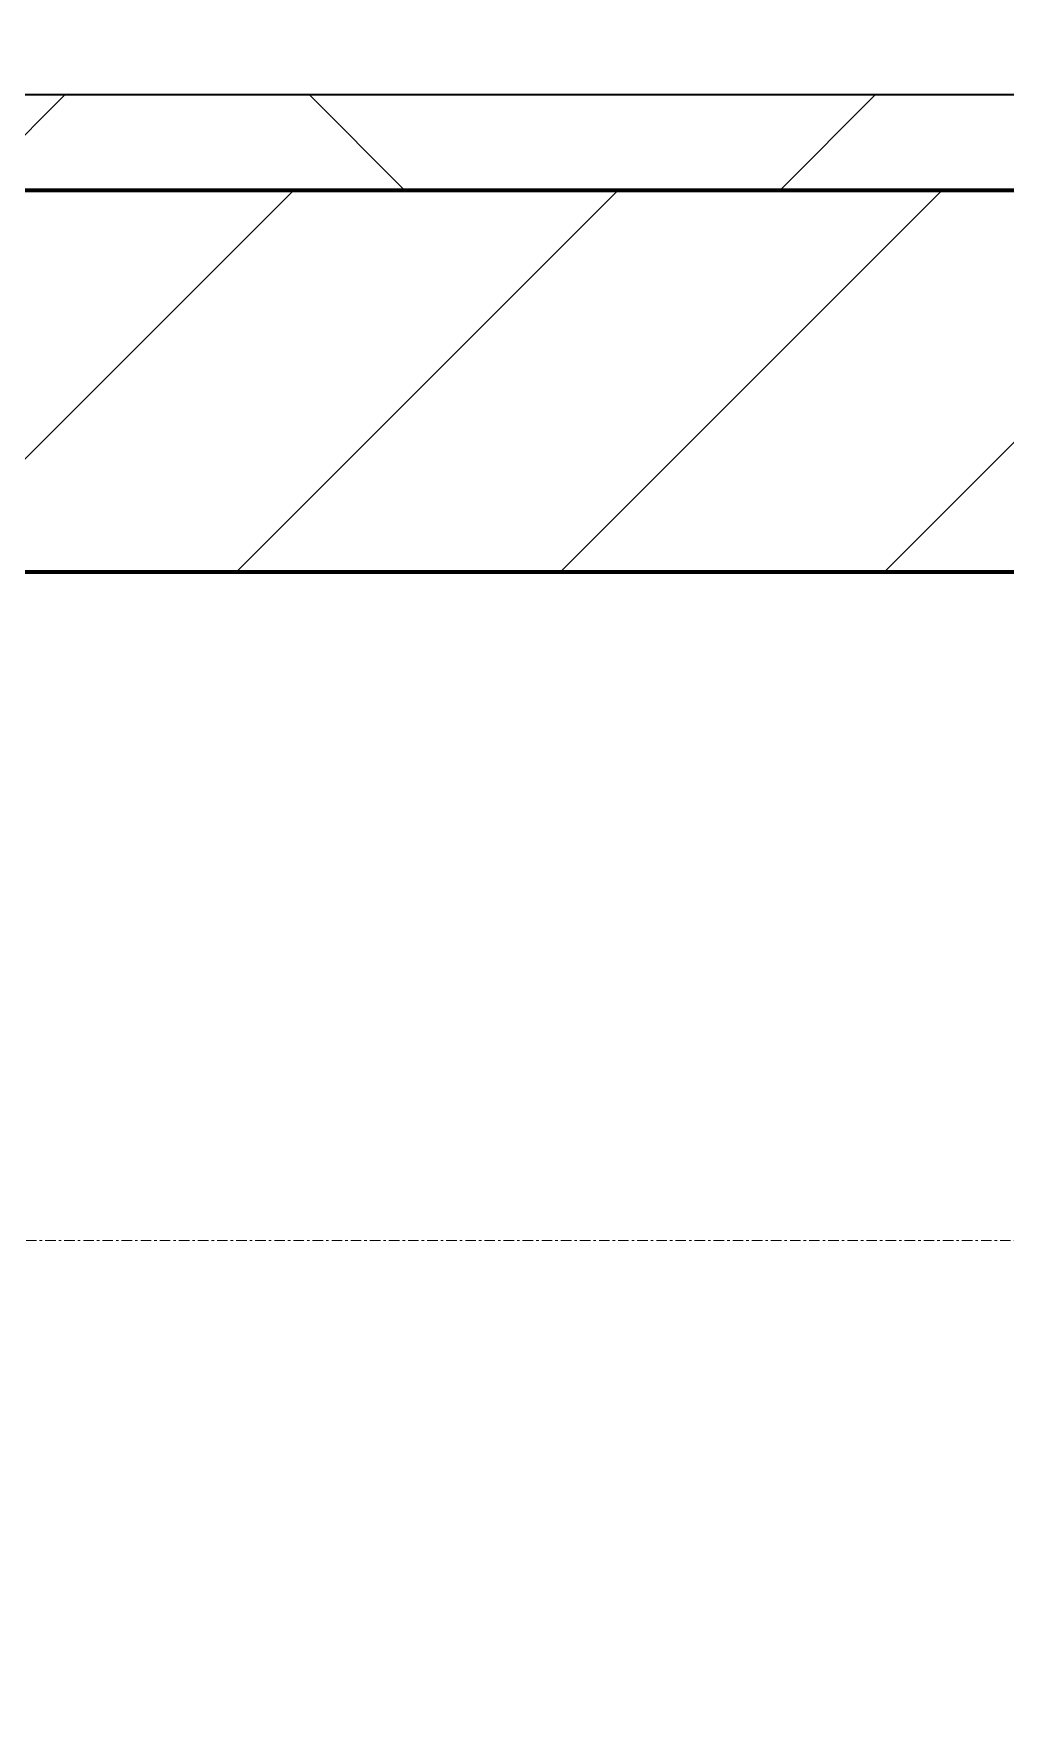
# Model space of a CAD drawing. Header units: millimetres. Extents: x -726012 to -647389, y -20772 to 18805.
# Drawn here: x -695873 to -695364, y 3336 to 4211 of the extents above; entities that cross this region are included whole.
import ezdxf
from ezdxf.xclip import XClip

# ---------------------------------------------------------------- set-up
doc = ezdxf.new("R2010")
doc.units = ezdxf.units.MM
doc.header["$XCLIPFRAME"] = 0
doc.linetypes.add('DPA_Grid _ Level 100', pattern=[10, 5.5, -1.6, 1.3, -1.6])
for name, color, linetype, lineweight in [('A-GLAZ-CURT', 2, 'Continuous', 9), ('A-WALL', 5, 'Continuous', 35), ('A-WALL-FNSH', 2, 'Continuous', 35), ('A-WALL-PATT', 1, 'Continuous', 35), ('S-GRID', 251, 'Continuous', 9)]:
    doc.layers.add(name, color=color, linetype=linetype, lineweight=lineweight)
doc.layers.add('A11_ALU.SOLID SHEET', color=2, linetype='Continuous')

# ---------------------------------------------------------------- blocks, each defined once
blk = doc.blocks.new('PPLS-PP19_Custom Tile Pattern - Custom Tile Pattern-V167-4233-01 ENLARGED MULTI-PURPOSE LEVEL - REFLECTED CEILING PLAN - SHEET 4')
at = {"layer": 'A-GLAZ-CURT'}
for p, q in [((-300, 0), (300, 0)), ((300, 0), (-300, 0)), ((195.99, 0), (213.31, 0)), ((213.31, 0), (195.99, 0)), ((230.06, 0), (300, 0)), ((-300, -50), (300, -50)), ((300, -50), (-300, -50))]:
    blk.add_line(p, q, dxfattribs=at)
for points, knots in [([(292.32, 0), (281.4, 0), (251.65, 0), (207.11, 0), (177.41, 0), (159.34, 0), (158.33, 0), (158.3, 0)], [-277.543685, -277.543685, -277.543685, -277.543685, -244.693688, -187.987675, -143.776725, -129.632772, -123.352749, -123.352749, -123.352749, -123.352749]), ([(159.07, 0), (159.13, 0), (160.84, 0), (165.21, 0), (174.15, 0), (185.98, 0), (208.82, 0), (219.42, 0), (230.06, 0)], [-115.643202, -115.643202, -115.643202, -115.643202, -114.681583, -87.660824, -65.295536, -41.623857, -24.459831, 0, 0, 0, 0]), ([(247.1, 0), (246.76, 0), (245.04, 0), (238.34, 0), (226.56, 0), (221.1, 0), (200.27, 0), (182.99, 0), (174.27, 0), (169.67, 0), (168.99, 0)], [-9649.085549, -9649.085549, -9649.085549, -9649.085549, -9581.591397, -9406.094246, -9221.510254, -9016.44624, -8717.832359, -8253.978395, -8152.463617, -8069.855175, -8069.855175, -8069.855175, -8069.855175]), ([(215.22, 0), (214.62, 0), (210.55, 0), (203.98, 0), (187.54, 0), (175.3, 0), (169.49, 0)], [-203.825446, -203.825446, -203.825446, -203.825446, -198.527383, -184.406837, -162.427601, -142.916156, -142.916156, -142.916156, -142.916156]), ([(171.51, 0), (176.48, 0), (193.23, 0), (201.73, 0), (208.81, 0), (213.9, 0), (241.96, 0), (266.73, 0), (281.71, 0), (289.09, 0), (291.95, 0), (292.71, 0)], [-7971.819559, -7971.819559, -7971.819559, -7971.819559, -7784.112253, -7606.717214, -7289.299508, -7042.621073, -6582.165592, -6068.460911, -5766.029927, -5566.724884, -5487.118501, -5487.118501, -5487.118501, -5487.118501]), ([(172.07, 0), (177.66, 0), (187.87, 0), (201.08, 0), (207.47, 0), (213.96, 0), (215.11, 0)], [-255.364076, -255.364076, -255.364076, -255.364076, -237.955587, -223.92608, -215.862851, -208.75215, -208.75215, -208.75215, -208.75215]), ([(300, 0), (288.22, 0), (262, 0), (230.43, 0), (219.94, 0), (219.02, 0)], [-12528.858583, -12528.858583, -12528.858583, -12528.858583, -11905.454923, -11162.864862, -10856.732305, -10856.732305, -10856.732305, -10856.732305]), ([(219.9, 0), (220.86, 0), (227.84, 0), (242.06, 0), (246.54, 0), (246.96, 0)], [-10670.940496, -10670.940496, -10670.940496, -10670.940496, -10511.382485, -9925.173265, -9834.877357, -9834.877357, -9834.877357, -9834.877357]), ([(284.76, 0), (284.76, 0), (285.09, 0), (287.32, 0), (290.64, 0), (292.23, 0)], [-4110.630118, -4110.630118, -4110.630118, -4110.630118, -4053.389046, -3959.664717, -3878.983974, -3878.983974, -3878.983974, -3878.983974]), ([(292.69, 0), (291.65, 0), (288.82, 0), (285.38, 0), (284.87, 0)], [-4507.068575, -4507.068575, -4507.068575, -4507.068575, -4358.271401, -4143.037883, -4143.037883, -4143.037883, -4143.037883]), ([(292.64, 0), (292.83, 0), (295.3, 0), (297.76, 0), (300, 0)], [-3872.022087, -3872.022087, -3872.022087, -3872.022087, -3862.421465, -3746.95702, -3746.95702, -3746.95702, -3746.95702]), ([(293.37, 0), (295.02, 0), (296.9, 0), (297.86, 0), (298.09, 0)], [-5463.307426, -5463.307426, -5463.307426, -5463.307426, -5280.360606, -5199.253518, -5199.253518, -5199.253518, -5199.253518])]:
    blk.add_open_spline(points, degree=3, knots=knots, dxfattribs=at)
for points in [[(300, 0), (297.55, 0), (295.09, 0), (292.64, 0)], [(297.38, 0), (296.47, 0), (295.09, 0), (293.34, 0)]]:
    blk.add_open_spline(points, degree=3, dxfattribs=at)
blk = doc.blocks.new('PPLS-PP19_Custom Tile Pattern - Custom Tile Pattern-V168-4233-01 ENLARGED MULTI-PURPOSE LEVEL - REFLECTED CEILING PLAN - SHEET 4')
at = {"layer": 'A-GLAZ-CURT'}
for p, q in [((-300, 0), (300, 0)), ((300, 0), (-300, 0)), ((-293.07, 0), (-275.75, 0)), ((-275.75, 0), (-293.07, 0)), ((-222.32, 0), (-205, 0)), ((-205, 0), (-222.32, 0)), ((-300, -50), (300, -50)), ((300, -50), (-300, -50))]:
    blk.add_line(p, q, dxfattribs=at)
at = {"layer": 'A-GLAZ-CURT', "flags": 128}
for points in [[(-300, 0), (-291.56, 0), (-283.3, 0), (-275.2, 0), (-267.26, 0), (-259.45, 0), (-251.77, 0), (-244.2, 0), (-236.74, 0), (-229.36, 0), (-222.06, 0), (-214.83, 0), (-207.71, 0), (-200.76, 0), (-194.02, 0), (-187.54, 0), (-181.38, 0), (-175.58, 0), (-170.67, 0)], [(-170.69, 0), (-174.47, 0), (-179.49, 0), (-184.81, 0), (-190.44, 0), (-196.37, 0), (-202.58, 0), (-209.04, 0), (-215.73, 0), (-222.63, 0), (-229.72, 0), (-236.97, 0), (-244.39, 0), (-251.96, 0), (-259.67, 0), (-267.51, 0), (-275.48, 0), (-283.55, 0), (-291.73, 0), (-300, 0)], [(-170.25, 0), (-165.64, 0), (-162.01, 0), (-159.53, 0), (-157.46, 0), (-154.52, 0), (-149.42, 0), (-141.84, 0), (-132.81, 0), (-126.08, 0)], [(-125.17, 0), (-128.55, 0), (-134.16, 0), (-140.03, 0), (-145.5, 0), (-150.63, 0), (-155.53, 0), (-160.27, 0), (-164.95, 0), (-169.65, 0)]]:
    blk.add_lwpolyline(points, dxfattribs=at)
at = {"layer": 'A-GLAZ-CURT'}
for points, knots in [([(-300, 0), (-284.65, 0), (-236.57, 0), (-174.61, 0), (-129.95, 0), (-112.6, 0), (-104.96, 0), (-102.5, 0)], [-5323.127839, -5323.127839, -5323.127839, -5323.127839, -4502.809032, -2700.551212, -1002.059161, -460.363443, -254.318943, -254.318943, -254.318943, -254.318943]), ([(-171.17, 0), (-184.6, 0), (-218.63, 0), (-262.56, 0), (-294.48, 0), (-300, 0)], [-16151.889957, -16151.889957, -16151.889957, -16151.889957, -15131.813646, -13729.592194, -13439.944408, -13439.944408, -13439.944408, -13439.944408]), ([(-137.88, 0), (-140.56, 0), (-147.66, 0), (-147.69, 0), (-158.72, 0), (-174.02, 0), (-185.59, 0), (-209.77, 0), (-232.01, 0), (-255.22, 0), (-262.59, 0), (-264.9, 0), (-265.4, 0)], [-3187.727384, -3187.727384, -3187.727384, -3187.727384, -2919.378265, -2477.344047, -2237.412286, -2029.680487, -1755.085331, -1400.429864, -858.079193, -543.655514, -208.940337, 0, 0, 0, 0]), ([(-258.6, 0), (-257.91, 0), (-254.26, 0), (-241.25, 0), (-225.99, 0), (-213.1, 0), (-200.2, 0), (-187.01, 0), (-176.88, 0), (-171.08, 0)], [-5722.54675, -5722.54675, -5722.54675, -5722.54675, -5657.471696, -5413.335975, -5017.494783, -4832.723979, -4666.091899, -4349.945572, -4071.073527, -4071.073527, -4071.073527, -4071.073527]), ([(-133.82, 0), (-135.51, 0), (-137.8, 0), (-149.31, 0), (-162.01, 0), (-177.91, 0), (-199.46, 0), (-216.65, 0), (-231.26, 0), (-233.46, 0), (-234, 0)], [-2731.647847, -2731.647847, -2731.647847, -2731.647847, -2418.507304, -2308.929706, -2113.765672, -1763.376603, -1422.553702, -978.033455, -846.069444, -682.911962, -682.911962, -682.911962, -682.911962]), ([(-233.49, 0), (-233.44, 0), (-232.38, 0), (-230.74, 0), (-225.3, 0), (-223.63, 0)], [-455.274641, -455.274641, -455.274641, -455.274641, -440.605512, -119.536984, 0, 0, 0, 0]), ([(-223.63, 0), (-219.39, 0), (-206.17, 0), (-188.58, 0), (-169.02, 0), (-152.12, 0), (-136.84, 0), (-127.33, 0), (-124.19, 0), (-123.43, 0), (-123.28, 0)], [-5463.295695, -5463.295695, -5463.295695, -5463.295695, -5161.076232, -4739.070012, -4465.409639, -4149.119819, -3839.893365, -3647.167523, -3488.92562, -3439.852845, -3439.852845, -3439.852845, -3439.852845]), ([(-170.71, 0), (-169.36, 0), (-164.46, 0), (-158.7, 0), (-157.22, 0)], [-4065.157214, -4065.157214, -4065.157214, -4065.157214, -4000.813434, -3840.635403, -3840.635403, -3840.635403, -3840.635403]), ([(-102.37, 0), (-112.09, 0), (-133.27, 0), (-157.93, 0), (-170.7, 0)], [-18170.63255, -18170.63255, -18170.63255, -18170.63255, -17136.203329, -16163.909311, -16163.909311, -16163.909311, -16163.909311]), ([(-152.35, 0), (-151.03, 0), (-147.71, 0), (-143.57, 0), (-138.62, 0)], [-3494.978217, -3494.978217, -3494.978217, -3494.978217, -3371.022232, -3227.460399, -3227.460399, -3227.460399, -3227.460399]), ([(-118.78, 0), (-121.86, 0), (-126.28, 0), (-136.96, 0), (-147.46, 0), (-150.03, 0), (-150.57, 0)], [-5938.474035, -5938.474035, -5938.474035, -5938.474035, -5700.061948, -5508.838257, -5298.784692, -5196.16478, -5196.16478, -5196.16478, -5196.16478]), ([(-150.34, 0), (-150.07, 0), (-147.75, 0), (-142.6, 0), (-127.26, 0), (-107.3, 0), (-90.42, 0), (-75.26, 0), (-68.41, 0), (-65.12, 0), (-63.63, 0)], [-4948.728362, -4948.728362, -4948.728362, -4948.728362, -4883.323924, -4440.880425, -4054.690705, -3793.097032, -3402.597032, -3144.956779, -3050.982048, -2969.237017, -2969.237017, -2969.237017, -2969.237017]), ([(-34.59, 0), (-40.18, 0), (-54.29, 0), (-78.2, 0), (-110.94, 0), (-130.52, 0), (-147.74, 0), (-149.07, 0)], [-8485.872555, -8485.872555, -8485.872555, -8485.872555, -8073.216054, -7508.296369, -7004.680444, -6449.282163, -6277.220794, -6277.220794, -6277.220794, -6277.220794]), ([(-148.23, 0), (-146.94, 0), (-140.15, 0), (-137.28, 0), (-133.93, 0), (-128.78, 0), (-126.5, 0)], [-6162.058746, -6162.058746, -6162.058746, -6162.058746, -6017.569127, -5560.701257, -5364.112219, -5231.017328, -5231.017328, -5231.017328, -5231.017328]), ([(-86.16, 0), (-91.37, 0), (-104.13, 0), (-122.65, 0), (-139.03, 0), (-146.11, 0), (-146.95, 0)], [-1681.3698, -1681.3698, -1681.3698, -1681.3698, -1374.161226, -945.742622, -741.901385, -489.130243, -489.130243, -489.130243, -489.130243]), ([(-146.69, 0), (-146.59, 0), (-145.49, 0), (-135.69, 0), (-128.29, 0), (-125.15, 0)], [-420.34245, -420.34245, -420.34245, -420.34245, -406.956646, -290.263673, 0, 0, 0, 0]), ([(-127.41, 0), (-131.63, 0), (-133.16, 0), (-134.09, 0), (-134.15, 0)], [-8540.990293, -8540.990293, -8540.990293, -8540.990293, -8266.114998, -8246.473386, -8246.473386, -8246.473386, -8246.473386]), ([(-134.15, 0), (-133.32, 0), (-130.31, 0), (-119.54, 0), (-107.8, 0), (-102.63, 0)], [-7657.439573, -7657.439573, -7657.439573, -7657.439573, -7293.749979, -6839.55839, -6479.371946, -6479.371946, -6479.371946, -6479.371946]), ([(-120.13, 0), (-120.14, 0), (-120.24, 0), (-121.3, 0), (-129.25, 0), (-133.82, 0)], [-2933.992132, -2933.992132, -2933.992132, -2933.992132, -2920.575025, -2840.280255, -2731.647847, -2731.647847, -2731.647847, -2731.647847]), ([(-113.43, 0), (-113.44, 0), (-113.96, 0), (-119.73, 0), (-125.43, 0), (-127.03, 0), (-127.41, 0)], [-328.499627, -328.499627, -328.499627, -328.499627, -282.672656, -98.539552, -24.539552, 0, 0, 0, 0]), ([(-126.5, 0), (-122.44, 0), (-108.71, 0), (-86.68, 0), (-63.44, 0), (-54.4, 0), (-48.53, 0), (-30.79, 0), (-18.03, 0), (8.61, 0), (15.02, 0), (22.91, 0), (29.19, 0), (32.71, 0), (33.96, 0)], [-5231.017328, -5231.017328, -5231.017328, -5231.017328, -4994.692869, -4542.524482, -4008.285538, -3689.699207, -3546.54457, -3315.260113, -2864.387349, -2439.246196, -2084.094819, -1956.422387, -1818.904206, -1743.672443, -1743.672443, -1743.672443, -1743.672443]), ([(-125.15, 0), (-124.93, 0), (-121.96, 0), (-113.01, 0), (-98.9, 0), (-85.29, 0), (-71.67, 0), (-65.93, 0), (-65.07, 0)], [-3362.7396, -3362.7396, -3362.7396, -3362.7396, -3342.215224, -3074.362186, -2902.289527, -2605.247022, -2322.099534, -2241.8264, -2241.8264, -2241.8264, -2241.8264]), ([(-122.08, 0), (-122.01, 0), (-121.69, 0), (-121.2, 0), (-120.88, 0)], [-3136.336417, -3136.336417, -3136.336417, -3136.336417, -3110.304437, -3035.164275, -3035.164275, -3035.164275, -3035.164275]), ([(-36.33, 0), (-36.43, 0), (-37.27, 0), (-45.02, 0), (-46.13, 0), (-60.59, 0), (-81.23, 0), (-99.51, 0), (-114.02, 0), (-117.28, 0), (-118.78, 0)], [-1855.773136, -1855.773136, -1855.773136, -1855.773136, -1810.870157, -1672.078046, -1405.135169, -1060.00838, -740.068933, -229.489605, -116.330425, 0, 0, 0, 0]), ([(-117.74, 0), (-117.19, 0), (-114.78, 0), (-113.43, 0), (-113.43, 0)], [-821.249067, -821.249067, -821.249067, -821.249067, -394.672656, -330.879064, -330.879064, -330.879064, -330.879064]), ([(-102.96, 0), (-105.16, 0), (-111.69, 0), (-116.56, 0), (-117.56, 0)], [-1642.498133, -1642.498133, -1642.498133, -1642.498133, -1433.981041, -985.49888, -985.49888, -985.49888, -985.49888]), ([(-115.82, 0), (-114.96, 0), (-111.43, 0), (-105.14, 0), (-102.39, 0)], [-5724.064692, -5724.064692, -5724.064692, -5724.064692, -5430.283136, -5242.823034, -5242.823034, -5242.823034, -5242.823034]), ([(-34.03, 0), (-36.19, 0), (-43.23, 0), (-56.24, 0), (-75.59, 0), (-94, 0), (-112.01, 0), (-114.94, 0), (-115.63, 0)], [-1943.101953, -1943.101953, -1943.101953, -1943.101953, -1792.521578, -1466.981642, -1208.454564, -789.402658, -501.969187, -243.577221, -243.577221, -243.577221, -243.577221]), ([(-36.62, 0), (-36.62, 0), (-40.35, 0), (-44.32, 0), (-58.97, 0), (-82.37, 0), (-96.72, 0), (-102.39, 0)], [-4069.478503, -4069.478503, -4069.478503, -4069.478503, -3858.647035, -3538.256648, -2842.901703, -2193.204658, -1660.394872, -1660.394872, -1660.394872, -1660.394872]), ([(-102.37, 0), (-98.98, 0), (-88.16, 0), (-74.02, 0), (-62.74, 0), (-60.36, 0), (-59.97, 0)], [-6473.190285, -6473.190285, -6473.190285, -6473.190285, -6236.997189, -5713.340575, -5140.470607, -5006.787413, -5006.787413, -5006.787413, -5006.787413]), ([(-102.13, 0), (-100.15, 0), (-93.18, 0), (-71.33, 0), (-50.7, 0), (-35.54, 0), (-34.63, 0)], [-5236.91025, -5236.91025, -5236.91025, -5236.91025, -5103.229623, -4799.173296, -4065.652676, -4019.024145, -4019.024145, -4019.024145, -4019.024145]), ([(-72.93, 0), (-75.51, 0), (-84.2, 0), (-94.92, 0), (-101.94, 0)], [-19442.345229, -19442.345229, -19442.345229, -19442.345229, -18935.241197, -18185.849118, -18185.849118, -18185.849118, -18185.849118]), ([(-91.46, 0), (-90.09, 0), (-84.7, 0), (-77.43, 0), (-72.73, 0), (-72.64, 0), (-72.64, 0)], [-19832.387487, -19832.387487, -19832.387487, -19832.387487, -19753.885894, -19541.04734, -19478.625389, -19471.062469, -19471.062469, -19471.062469, -19471.062469]), ([(-63.96, 0), (-64.13, 0), (-72.5, 0), (-80.63, 0), (-86.16, 0)], [-2171.769325, -2171.769325, -2171.769325, -2171.769325, -2007.031671, -1681.3698, -1681.3698, -1681.3698, -1681.3698]), ([(-35.02, 0), (-38.01, 0), (-45.75, 0), (-56.37, 0), (-71.66, 0), (-77.83, 0), (-82.66, 0), (-83.28, 0), (-83.28, 0)], [-2573.486295, -2573.486295, -2573.486295, -2573.486295, -2413.671296, -2161.752162, -2006.592567, -1646.621388, -1424.436217, -1393.971743, -1393.971743, -1393.971743, -1393.971743]), ([(-83.28, 0), (-83.28, 0), (-82.91, 0), (-76.14, 0), (-62.97, 0), (-48.14, 0), (-38.03, 0), (-35.34, 0), (-34.82, 0)], [-1393.4169, -1393.4169, -1393.4169, -1393.4169, -1353.722004, -1274.333717, -1073.56893, -651.549973, -296.515819, -214.457191, -214.457191, -214.457191, -214.457191]), ([(-66.39, 0), (-66.39, 0), (-63.63, 0), (-54.03, 0), (-39.3, 0), (-33.98, 0)], [-2493.31794, -2493.31794, -2493.31794, -2493.31794, -2315.303971, -1809.437387, -1025.019867, -1025.019867, -1025.019867, -1025.019867]), ([(-34.04, 0), (-40.18, 0), (-53.54, 0), (-65.77, 0), (-66.37, 0), (-66.38, 0)], [-3329.635037, -3329.635037, -3329.635037, -3329.635037, -2981.410125, -2542.574734, -2498.224237, -2498.224237, -2498.224237, -2498.224237]), ([(-63.63, 0), (-61.49, 0), (-57.39, 0), (-54.49, 0), (-45.2, 0), (-40.79, 0), (-40.46, 0), (-40.44, 0)], [-2969.237017, -2969.237017, -2969.237017, -2969.237017, -2851.217951, -2734.127174, -2474.780881, -2410.990208, -2350.645972, -2350.645972, -2350.645972, -2350.645972]), ([(-58.83, 0), (-58.37, 0), (-57.29, 0), (-54.23, 0), (-46.33, 0), (-42.62, 0), (-41.76, 0)], [-4859.52896, -4859.52896, -4859.52896, -4859.52896, -4680.891996, -4469.85053, -4321.566175, -4270.495146, -4270.495146, -4270.495146, -4270.495146]), ([(-51.83, 0), (-51.83, 0), (-51.78, 0), (-47.4, 0), (-46.01, 0), (-40.22, 0), (-36.78, 0)], [-632.814994, -632.814994, -632.814994, -632.814994, -627.965721, -508.377888, -260.442412, 0, 0, 0, 0]), ([(-34.13, 0), (-37.78, 0), (-44.98, 0), (-51.43, 0), (-51.79, 0)], [-1031.857409, -1031.857409, -1031.857409, -1031.857409, -819.71621, -644.910881, -644.910881, -644.910881, -644.910881]), ([(-41.76, 0), (-39.9, 0), (-37.72, 0), (-36.92, 0), (-36.77, 0)], [-4270.495146, -4270.495146, -4270.495146, -4270.495146, -4161.040818, -4106.245333, -4106.245333, -4106.245333, -4106.245333]), ([(-36.78, 0), (-32.43, 0), (-19.22, 0), (8.83, 0), (43.36, 0), (70.92, 0), (82.12, 0), (83.66, 0)], [-6191.144455, -6191.144455, -6191.144455, -6191.144455, -5862.463379, -5340.621928, -4573.028122, -4094.177415, -3869.465285, -3869.465285, -3869.465285, -3869.465285]), ([(30.82, 0), (29.27, 0), (20.14, 0), (3.54, 0), (-16.58, 0), (-34.76, 0), (-36.04, 0)], [-10462.034656, -10462.034656, -10462.034656, -10462.034656, -10363.088938, -9884.23066, -9424.652049, -9182.880979, -9182.880979, -9182.880979, -9182.880979]), ([(-34.18, 0), (-32.59, 0), (-28.79, 0), (-26.95, 0), (-26.54, 0)], [-9047.094903, -9047.094903, -9047.094903, -9047.094903, -8919.836787, -8834.607043, -8834.607043, -8834.607043, -8834.607043]), ([(-34.12, 0), (-33.48, 0), (-32.13, 0), (-29.94, 0), (-28.57, 0)], [-178.797392, -178.797392, -178.797392, -178.797392, -83.513472, 0, 0, 0, 0]), ([(76.63, 0), (74.8, 0), (67.65, 0), (53.52, 0), (37, 0), (24.07, 0), (12.82, 0), (-2.9, 0), (-20.62, 0), (-29.54, 0), (-33.94, 0), (-34.04, 0)], [-3095.572228, -3095.572228, -3095.572228, -3095.572228, -2950.589685, -2634.532728, -2313.748533, -2106.613311, -1925.670641, -1617.263037, -1290.787923, -1039.307308, -1033.686902, -1033.686902, -1033.686902, -1033.686902]), ([(-34.04, 0), (-25.89, 0), (-11.82, 0), (4.23, 0), (9.64, 0), (10.14, 0), (10.18, 0)], [-4008.805046, -4008.805046, -4008.805046, -4008.805046, -3589.737505, -3285.047089, -3066.359526, -3044.715262, -3044.715262, -3044.715262, -3044.715262]), ([(-26.75, 0), (-27.82, 0), (-30.65, 0), (-33.59, 0), (-34.02, 0)], [-8718.362214, -8718.362214, -8718.362214, -8718.362214, -8532.293389, -8499.907208, -8499.907208, -8499.907208, -8499.907208]), ([(31.18, 0), (25.97, 0), (11.99, 0), (-10.25, 0), (-26.66, 0), (-33.97, 0)], [-4496.803627, -4496.803627, -4496.803627, -4496.803627, -4222.080604, -3745.412743, -3330.96565, -3330.96565, -3330.96565, -3330.96565]), ([(9.32, 0), (9.08, 0), (7.65, 0), (2.57, 0), (-12.23, 0), (-23.39, 0), (-31.26, 0), (-33.8, 0)], [-2922.926651, -2922.926651, -2922.926651, -2922.926651, -2882.788014, -2720.818881, -2518.50168, -2125.455881, -1948.617768, -1948.617768, -1948.617768, -1948.617768]), ([(-33.47, 0), (-33.24, 0), (-31.16, 0), (-29.82, 0), (-29.19, 0)], [-999.289695, -999.289695, -999.289695, -999.289695, -963.711516, -666.19313, -666.19313, -666.19313, -666.19313]), ([(-33.34, 0), (-33.34, 0), (-32.93, 0), (-31.16, 0), (-30.52, 0)], [-2415.024266, -2415.024266, -2415.024266, -2415.024266, -2357.633367, -2323.618664, -2323.618664, -2323.618664, -2323.618664]), ([(70.61, 0), (66.16, 0), (55.8, 0), (39.61, 0), (24.74, 0), (2.64, 0), (-17.84, 0), (-30.57, 0), (-31.82, 0), (-32, 0)], [-4647.237329, -4647.237329, -4647.237329, -4647.237329, -4326.416877, -4098.545751, -3766.694881, -3333.063701, -2994.501669, -2698.150104, -2614.070998, -2614.070998, -2614.070998, -2614.070998]), ([(-30.76, 0), (-30.73, 0), (-29.99, 0), (-23.47, 0), (-15.75, 0), (-15.19, 0)], [-54176.191683, -54176.191683, -54176.191683, -54176.191683, -54157.274271, -53749.15266, -53717.791567, -53717.791567, -53717.791567, -53717.791567]), ([(-30.52, 0), (-27.11, 0), (-17.83, 0), (5.99, 0), (22.06, 0), (37.44, 0), (45.92, 0), (57.76, 0), (64.47, 0), (72.74, 0), (75.22, 0), (76.03, 0), (76.21, 0)], [-2323.618664, -2323.618664, -2323.618664, -2323.618664, -2142.497158, -1716.209403, -1206.526904, -1089.329421, -901.315459, -753.071572, -495.328968, -421.953223, -334.951786, -290.452333, -290.452333, -290.452333, -290.452333]), ([(-13, 0), (-14.35, 0), (-17.68, 0), (-25.97, 0), (-29.52, 0), (-30.21, 0)], [-55207.591944, -55207.591944, -55207.591944, -55207.591944, -54789.006179, -54461.685999, -54290.791712, -54290.791712, -54290.791712, -54290.791712]), ([(8.33, 0), (8.19, 0), (7.18, 0), (0.32, 0), (-13.89, 0), (-24.92, 0), (-29.03, 0)], [-3574.286521, -3574.286521, -3574.286521, -3574.286521, -3526.962355, -3285.499107, -2903.012179, -2680.714891, -2680.714891, -2680.714891, -2680.714891]), ([(-28.98, 0), (-28.66, 0), (-27.39, 0), (-24.45, 0), (-22.56, 0)], [-166.548282, -166.548282, -166.548282, -166.548282, -102.06493, 0, 0, 0, 0]), ([(-28.57, 0), (-26.93, 0), (-20.29, 0), (-11.45, 0), (2.08, 0), (13.15, 0), (21.24, 0), (24.62, 0), (24.72, 0), (24.72, 0)], [-5361.429781, -5361.429781, -5361.429781, -5361.429781, -5261.36855, -5050.479954, -4785.90057, -4596.498881, -4445.288762, -4384.376941, -4376.041937, -4376.041937, -4376.041937, -4376.041937]), ([(-22.56, 0), (-20.27, 0), (-17.03, 0), (-11.36, 0), (-7.66, 0), (-6.6, 0), (-6.44, 0)], [-56468.192263, -56468.192263, -56468.192263, -56468.192263, -56344.022017, -56303.229861, -56166.290093, -56124.392176, -56124.392176, -56124.392176, -56124.392176]), ([(-15.19, 0), (-13.07, 0), (5.17, 0), (24.41, 0), (34.29, 0)], [-461.142613, -461.142613, -461.142613, -461.142613, -429.606584, -398.21949, -398.21949, -398.21949, -398.21949]), ([(-6.54, 0), (-6.73, 0), (-7.2, 0), (-7.6, 0), (-7.79, 0)], [-56009.792147, -56009.792147, -56009.792147, -56009.792147, -55949.290093, -55895.192118, -55895.192118, -55895.192118, -55895.192118]), ([(-2.63, 0), (-2.47, 0), (-1.22, 0), (4.92, 0), (15.97, 0), (22.54, 0), (24.49, 0)], [-226.825321, -226.825321, -226.825321, -226.825321, -220.269177, -206.416616, -198.214427, -187.717507, -187.717507, -187.717507, -187.717507]), ([(33.8, 0), (28.02, 0), (11.7, 0), (3.08, 0), (-1.67, 0), (-2.25, 0)], [-305.040949, -305.040949, -305.040949, -305.040949, -285.83788, -246.234814, -234.646884, -234.646884, -234.646884, -234.646884]), ([(24.69, 0), (24.54, 0), (20.99, 0), (15.48, 0), (10.8, 0), (9.63, 0)], [-4368.572414, -4368.572414, -4368.572414, -4368.572414, -4306.476363, -4080.000647, -3772.857994, -3772.857994, -3772.857994, -3772.857994]), ([(18.16, 0), (19.15, 0), (24.25, 0), (25.66, 0), (26.12, 0)], [-5700.113719, -5700.113719, -5700.113719, -5700.113719, -5554.232259, -5302.431367, -5302.431367, -5302.431367, -5302.431367]), ([(102.55, 0), (100.18, 0), (92.35, 0), (85.59, 0), (74.4, 0), (62.26, 0), (51.85, 0), (43.81, 0), (29.53, 0), (20.67, 0), (18.85, 0), (18.16, 0)], [-7719.716255, -7719.716255, -7719.716255, -7719.716255, -7531.75727, -7135.649961, -6924.452779, -6738.82075, -6548.303034, -6314.283804, -6135.05769, -5972.647715, -5832.674503, -5832.674503, -5832.674503, -5832.674503]), ([(27.44, 0), (27.9, 0), (29.21, 0), (32.11, 0), (33.55, 0)], [-5037.309798, -5037.309798, -5037.309798, -5037.309798, -4887.603822, -4772.18823, -4772.18823, -4772.18823, -4772.18823]), ([(53.18, 0), (53.06, 0), (52.22, 0), (44.99, 0), (36.46, 0), (30.82, 0)], [-622.740158, -622.740158, -622.740158, -622.740158, -566.066452, -360.610861, 0, 0, 0, 0]), ([(102.17, 0), (98.39, 0), (75.01, 0), (51.16, 0), (31.18, 0)], [-71.167037, -71.167037, -71.167037, -71.167037, -59.610984, 0, 0, 0, 0]), ([(34.23, 0), (34.87, 0), (40.27, 0), (53.39, 0), (71.67, 0), (84.83, 0), (86.01, 0), (92.51, 0), (94.33, 0)], [-4754.330628, -4754.330628, -4754.330628, -4754.330628, -4705.298446, -4353.683244, -3960.84581, -3759.045785, -3336.541051, -2783.776468, -2783.776468, -2783.776468, -2783.776468]), ([(34.24, 0), (37.8, 0), (48.81, 0), (71.92, 0), (91.66, 0), (101.88, 0)], [-134.458701, -134.458701, -134.458701, -134.458701, -118.513713, -97.899267, -63.759246, -63.759246, -63.759246, -63.759246]), ([(102.63, 0), (100.77, 0), (86.15, 0), (63.34, 0), (42.35, 0), (34.87, 0), (34.28, 0)], [-374.96017, -374.96017, -374.96017, -374.96017, -369.147452, -330.153101, -307.516438, -305.573341, -305.573341, -305.573341, -305.573341]), ([(34.28, 0), (35.8, 0), (40.72, 0), (51.19, 0), (58.74, 0), (61.34, 0), (61.45, 0)], [-1737.336276, -1737.336276, -1737.336276, -1737.336276, -1645.594513, -1443.202566, -1228.752106, -1120.932285, -1120.932285, -1120.932285, -1120.932285]), ([(35.27, 0), (37.45, 0), (53.59, 0), (88.72, 0), (120.63, 0), (138.28, 0), (138.53, 0)], [-397.179196, -397.179196, -397.179196, -397.179196, -390.253598, -346.313304, -291.370682, -290.5735, -290.5735, -290.5735, -290.5735]), ([(168.37, 0), (167.68, 0), (162.47, 0), (147.02, 0), (109.77, 0), (76.86, 0), (57.82, 0), (46.51, 0), (41.18, 0), (36.02, 0), (35.54, 0), (35.54, 0)], [-543.375029, -543.375029, -543.375029, -543.375029, -530.793311, -458.593899, -401.860199, -357.622665, -341.267687, -334.000314, -326.15566, -319.318397, -317.489778, -317.489778, -317.489778, -317.489778]), ([(36.29, 0), (37.77, 0), (48.82, 0), (64.79, 0), (85.09, 0), (98, 0), (101.62, 0)], [-314.598523, -314.598523, -314.598523, -314.598523, -305.899624, -287.17622, -249.500363, -233.419763, -233.419763, -233.419763, -233.419763]), ([(61.47, 0), (61.47, 0), (61.21, 0), (54.61, 0), (53.71, 0), (53.56, 0)], [-1113.311073, -1113.311073, -1113.311073, -1113.311073, -1096.402191, -891.204116, -747.28819, -747.28819, -747.28819, -747.28819]), ([(76.22, 0), (75.58, 0), (73.64, 0), (71.05, 0), (70.61, 0)], [-193.634889, -193.634889, -193.634889, -193.634889, -31.537676, 0, 0, 0, 0]), ([(94.4, 0), (94.4, 0), (94.64, 0), (99.11, 0), (108.97, 0), (120.79, 0), (139.94, 0), (163.31, 0), (185.23, 0), (193.62, 0), (194.69, 0), (194.79, 0)], [-2348.345796, -2348.345796, -2348.345796, -2348.345796, -2310.419338, -2233.599744, -2052.234781, -1843.028543, -1530.39897, -1095.004608, -529.74427, -295.064701, -265.121568, -265.121568, -265.121568, -265.121568]), ([(102.63, 0), (109.7, 0), (116.74, 0), (128.63, 0), (128.95, 0)], [-62.909687, -62.909687, -62.909687, -62.909687, -39.050993, -35.895543, -35.895543, -35.895543, -35.895543]), ([(102.65, 0), (110.92, 0), (125.9, 0), (132.42, 0), (134.6, 0)], [-231.893705, -231.893705, -231.893705, -231.893705, -194.761443, -152.241002, -152.241002, -152.241002, -152.241002]), ([(114.39, 0), (114.2, 0), (112.08, 0), (107.49, 0), (102.7, 0)], [-8148.58938, -8148.58938, -8148.58938, -8148.58938, -8105.191388, -7723.759874, -7723.759874, -7723.759874, -7723.759874]), ([(129.02, 0), (129.02, 0), (124.41, 0), (122.35, 0), (114.96, 0), (108.04, 0), (103.09, 0)], [-35.386604, -35.386604, -35.386604, -35.386604, -31.430235, -22.807238, -15.488593, 0, 0, 0, 0]), ([(157.9, 0), (156.77, 0), (151.67, 0), (143.29, 0), (134.04, 0), (126.24, 0), (118.6, 0), (114.23, 0), (111.98, 0), (105.66, 0), (105.23, 0), (105.23, 0)], [-10292.955006, -10292.955006, -10292.955006, -10292.955006, -10098.273015, -9847.788484, -9677.714971, -9567.007022, -9453.21225, -9220.200448, -9012.77275, -8966.157302, -8929.495943, -8929.495943, -8929.495943, -8929.495943]), ([(105.26, 0), (105.52, 0), (111.01, 0), (112.65, 0), (113.59, 0)], [-8920.561005, -8920.561005, -8920.561005, -8920.561005, -8814.835624, -8577.462505, -8577.462505, -8577.462505, -8577.462505])]:
    blk.add_open_spline(points, degree=3, knots=knots, dxfattribs=at)
for points in [[(-101.31, 0), (-98.54, 0), (-95.33, 0), (-91.46, 0)], [(-39.84, 0), (-39.08, 0), (-38.11, 0), (-37.36, 0)], [(-36.29, 0), (-36.29, 0), (-35.76, 0), (-34.88, 0)], [(-29.03, 0), (-30.69, 0), (-32.36, 0), (-34.04, 0)], [(24.49, 0), (25.23, 0), (25.72, 0), (26.04, 0)], [(27.89, 0), (29.09, 0), (30.86, 0), (33.37, 0)], [(80.35, 0), (79.57, 0), (78.27, 0), (76.63, 0)], [(84.06, 0), (83.48, 0), (82.41, 0), (81.72, 0)], [(136.44, 0), (125.43, 0), (114.11, 0), (102.63, 0)]]:
    blk.add_open_spline(points, degree=3, dxfattribs=at)
blk = doc.blocks.new('*U885')
at = {"layer": 'A-GLAZ-CURT'}
for name, p in [('PPLS-PP19_Custom Tile Pattern - Custom Tile Pattern-V167-4233-01 ENLARGED MULTI-PURPOSE LEVEL - REFLECTED CEILING PLAN - SHEET 4', (-19800, 11720.41)), ('PPLS-PP19_Custom Tile Pattern - Custom Tile Pattern-V168-4233-01 ENLARGED MULTI-PURPOSE LEVEL - REFLECTED CEILING PLAN - SHEET 4', (-19200, 11720.41))]:
    blk.add_blockref(name, p, dxfattribs=at)
blk = doc.blocks.new('*U1287')
blk.add_lwpolyline([(21173.36, -580), (28210, -580), (28210, -6849.96), (45954.15, -6849.96), (45954.15, 600), (82995.06, 600), (83086.47, 650), (90052, 650), (90392, 990), (103159.16, 990), (103159.16, 4990), (21173.36, 4990), (21173.36, 3485.45), (21203.36, 3485.45), (21203.36, 925.54), (21173.36, 925.54), (21173.36, -580)])
blk = doc.blocks.new('*U1069')
at = {"layer": 'S-GRID', "linetype": 'DPA_Grid _ Level 100'}
blk.add_line((24470.65, 11120.41), (-48391.93, 11120.41), dxfattribs=at)

msp = doc.modelspace()

# ---------------------------------------------------------------- hatches: boundary and pattern name
at = {"layer": 'A-WALL-PATT', "lineweight": 9}
h = msp.add_hatch(dxfattribs=at)
h.set_pattern_fill('FP_3', color=256, style=0, pattern_type=2)
h.set_pattern_definition([(45, (0, 0), (-212.13203, 212.13203), []), (135, (0, 0), (-212.13203, -212.13203), [])])
h.paths.add_polyline_path([(-661708.03, 4129.02), (-661758.03, 4179.02), (-698678.22, 4179.02), (-698678.22, 4129.02), (-663127.46, 4129.02)])
h = msp.add_hatch(dxfattribs=at)
h.set_pattern_fill('FP_2', color=256, style=0, pattern_type=2)
h.set_pattern_definition([(45, (0, 0), (-84.852814, 84.852814), [])])
h.paths.add_polyline_path([(-661508.03, 3929.02), (-661708.03, 4129.02), (-698478.22, 4129.02), (-698478.22, 3929.02), (-661790.87, 3929.02)])

# ---------------------------------------------------------------- linework, layer by layer
at = {"layer": 'A-WALL', "color": 7, "lineweight": 70}
for p, q in [((-698478.22, 4129.02), (-661708.03, 4129.02)), ((-680392.37, 3929.02), (-698478.22, 3929.02))]:
    msp.add_line(p, q, dxfattribs=at)
at = {"layer": 'A-WALL-FNSH', "color": 250}
for p, q in [((-698678.22, 4179.02), (-661758.03, 4179.02)), ((-661708.03, 4129.02), (-698678.22, 4129.02))]:
    msp.add_line(p, q, dxfattribs=at)

# ---------------------------------------------------------------- block references
msp.add_blockref('*U885', (-676282.37, -7541.39))

# ---------------------------------------------------------------- next in the draw order: block references
at = {"layer": 'A11_ALU.SOLID SHEET'}
ref = msp.add_blockref('*U1287', (-744682.37, 3579.02), dxfattribs=at)
XClip(ref).set_block_clipping_path([(22516.8245944298, -23612.0000696909), (92487.8891097467, 7199.9972603897)])

# ---------------------------------------------------------------- next in the draw order: block references
msp.add_blockref('*U1069', (-676282.37, -7541.39))

doc.saveas('drawing.dxf')
